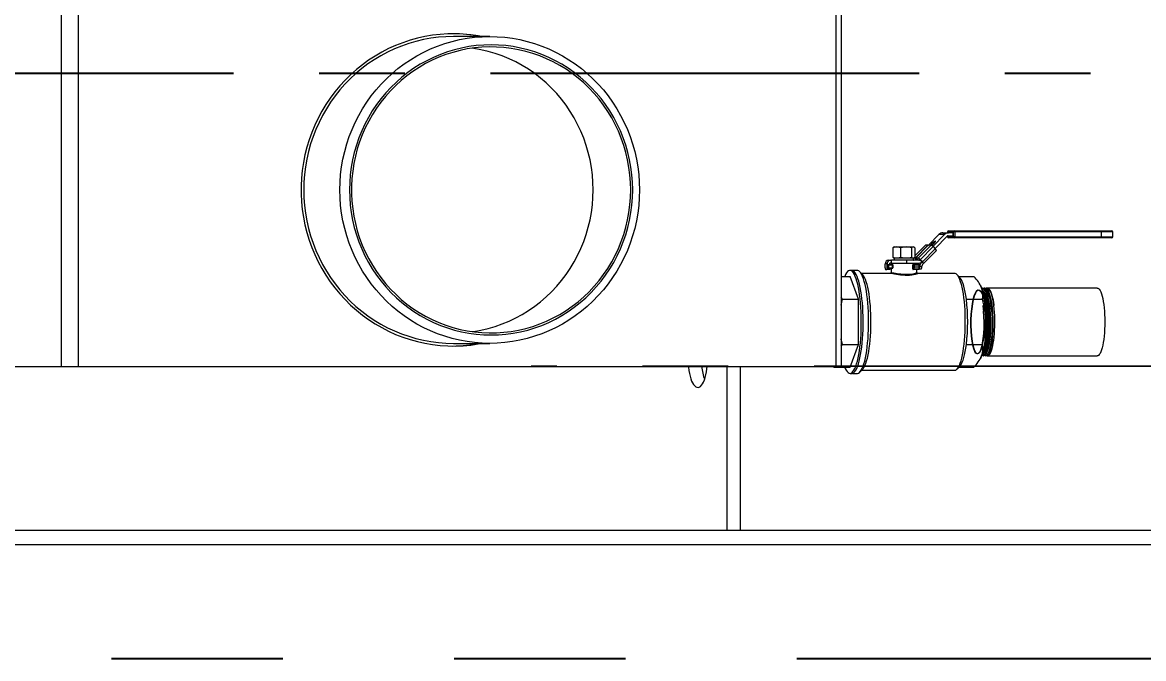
# Model space of a CAD drawing. Header units: inches. Extents: x 0 to 4731, y 0 to 1632.
# Drawn here: x 364.99 to 404.24, y 504.53 to 526.82 of the extents above; entities that cross this region are included whole.
import ezdxf

# ---------------------------------------------------------------- set-up
doc = ezdxf.new("R2010")
doc.units = ezdxf.units.IN
doc.header["$LTSCALE"] = 48
doc.header["$MEASUREMENT"] = 0
doc.linetypes.add('CENTER', pattern=[2, 1.25, -0.25, 0.25, -0.25])
doc.linetypes.add('PHANTOM2', pattern=[1.25, 0.625, -0.125, 0.125, -0.125, 0.125, -0.125])
for name, color, linetype, lineweight in [('AM_11', 92, 'PHANTOM2', 25), ('AM_7', 142, 'CENTER', 25), ('Equipment-AM_0', 7, 'Continuous', 50), ('Equipment-AM_5', 92, 'Continuous', 25), ('Equipment-AM_7', 142, 'CENTER', 25), ('Process-AM_5', 92, 'Continuous', 25)]:
    doc.layers.add(name, color=color, linetype=linetype, lineweight=lineweight)
doc.styles.get("Standard").update_dxf_attribs({"font": 'ROMANS.SHX', "width": 0.7})
doc.dimstyles.new('VALMET_ANSI$0', dxfattribs={"dimscale": 48, "dimtxt": 0.12, "dimasz": 0.12, "dimexe": 0.1, "dimexo": 0.05, "dimgap": 0.06, "dimtad": 1, "dimtoh": 1, "dimdec": 5, "dimzin": 7, "dimdsep": 46, "dimlunit": 4, "dimtxsty": 'Standard', "dimcen": 0, "dimclrd": 256, "dimclre": 256, "dimclrt": 140, "dimadec": 0, "dimazin": 2, "dimtp": 0.1, "dimtm": 0.1, "dimtfac": 0.71, "dimtdec": 5, "dimtofl": 0, "dimtmove": 0, "dimatfit": 3, "dimfxl": 1, "dimfrac": 2, "dimtolj": 1, "dimtzin": 7, "dimlwd": -1, "dimlwe": -1, "dimarcsym": 1})

# ---------------------------------------------------------------- blocks, each defined once
blk = doc.blocks.new('*D541')
at = {"layer": 'Defpoints', "color": 0, "transparency": 16777216}
for p in [(130.239, 559.155), (382.799, 559.155), (344.354, 509.03)]:
    blk.add_point(p, dxfattribs=at)
at = {"layer": 'Process-AM_5', "linetype": 'ByBlock', "transparency": 16777216}
for p, q in [((380.399, 559.155), (125.439, 559.155)), ((130.239, 514.79), (130.239, 553.395)), ((341.954, 509.03), (125.439, 509.03))]:
    blk.add_line(p, q, dxfattribs=at)
at = {"layer": 'Process-AM_5', "transparency": 16777216}
for points in [[(129.279, 553.395), (131.199, 553.395), (130.239, 559.155)], [(129.279, 514.79), (131.199, 514.79), (130.239, 509.03)]]:
    blk.add_solid(points, dxfattribs=at)
at = {"layer": 'Process-AM_5', "color": 140, "transparency": 16777216, "insert": (122.97, 534.093), "char_height": 5.76, "attachment_point": 5, "rotation": 90}
blk.add_mtext('\\A1;4\'-2 1/8"', dxfattribs=at)
blk = doc.blocks.new('*D668')
at = {"layer": 'Defpoints', "color": 0, "transparency": 16777216}
for p in [(387.33, 615.53), (554.558, 508.53), (602.928, 508.53)]:
    blk.add_point(p, dxfattribs=at)
at = {"layer": 'Equipment-AM_5', "linetype": 'ByBlock', "transparency": 16777216}
for p, q in [((389.73, 615.53), (607.728, 615.53)), ((602.928, 609.77), (602.928, 514.29)), ((556.958, 508.53), (607.728, 508.53))]:
    blk.add_line(p, q, dxfattribs=at)
at = {"layer": 'Equipment-AM_5', "transparency": 16777216}
for points in [[(601.968, 609.77), (603.888, 609.77), (602.928, 615.53)], [(601.968, 514.29), (603.888, 514.29), (602.928, 508.53)]]:
    blk.add_solid(points, dxfattribs=at)
at = {"layer": 'Equipment-AM_5', "color": 140, "transparency": 16777216, "insert": (596.619, 560.369), "char_height": 5.76, "attachment_point": 5, "rotation": 90}
blk.add_mtext('\\A1;8\'-11"', dxfattribs=at)

msp = doc.modelspace()

# ---------------------------------------------------------------- linework, layer by layer
at = {"layer": 'AM_11'}
for p, q in [((212.104193, 504.530171), (399.104193, 504.530171)), ((399.104193, 504.530171), (476.104193, 504.530171))]:
    msp.add_line(p, q, dxfattribs=at)
at = {"layer": 'AM_7', "ltscale": 0.25}
msp.add_line((444.38124, 525.030171), (162.048973, 525.030171), dxfattribs=at)
at = {"layer": 'Equipment-AM_0', "lineweight": 18}
for p, q in [((366.34217, 538.51147), (366.34217, 514.76147)), ((366.939643, 538.51147), (366.939643, 514.76147)), ((393.465423, 538.51147), (393.465423, 514.76147)), ((393.647665, 538.51147), (393.647665, 514.76147)), ((381.346865, 526.322707), (380.080575, 526.322707)), ((397.076738, 519.388004), (396.704544, 519.006525)), ((397.274095, 519.388004), (396.865712, 518.969433)), ((396.937984, 518.895581), (397.359232, 519.327338)), ((397.274095, 519.388004), (397.076738, 519.388004)), ((397.214718, 519.446582), (397.412074, 519.446582)), ((397.372447, 519.479282), (397.372447, 519.446582)), ((397.373421, 519.479282), (397.372447, 519.479282)), ((397.372447, 519.336975), (397.372447, 519.309282)), ((397.373421, 519.309282), (397.372447, 519.309282)), ((397.579549, 519.479282), (397.373421, 519.479282)), ((397.373421, 519.479282), (397.373421, 519.446582)), ((397.373421, 519.337445), (397.373421, 519.309282)), ((397.373421, 519.309282), (397.579549, 519.309282)), ((397.393726, 519.341982), (397.575163, 519.341982)), ((397.575163, 519.446582), (397.412074, 519.446582)), ((397.412447, 519.519282), (397.618575, 519.519282)), ((397.575163, 519.341982), (397.575163, 519.446582)), ((397.627346, 519.479282), (397.579549, 519.479282)), ((397.579549, 519.309282), (397.579549, 519.479282)), ((397.627346, 519.309282), (397.579549, 519.309282)), ((397.618575, 519.519282), (402.760797, 519.519282)), ((397.627346, 519.479282), (397.627346, 519.309282)), ((402.769569, 519.479282), (397.627346, 519.479282)), ((397.627346, 519.309282), (402.769569, 519.309282)), ((402.760797, 519.519282), (403.127734, 519.519282)), ((402.769569, 519.309282), (402.769569, 519.479282)), ((403.167734, 519.479282), (402.769569, 519.479282)), ((402.769569, 519.309282), (403.167734, 519.309282)), ((403.167734, 519.309282), (403.167734, 519.479282)), ((395.460071, 518.917933), (395.487261, 518.938841)), ((395.460071, 518.917933), (395.460071, 518.594382)), ((395.50362, 518.948657), (395.4871, 518.93912)), ((395.50362, 518.948657), (395.594676, 518.948657)), ((395.594676, 518.948657), (395.923054, 518.948657)), ((395.72928, 518.917933), (395.72928, 518.594382)), ((395.923054, 518.948657), (396.175999, 518.948657)), ((396.116829, 518.917933), (396.116829, 518.594382)), ((396.175999, 518.948657), (396.19162, 518.948657)), ((396.208141, 518.93912), (396.19162, 518.948657)), ((396.604501, 519.017123), (396.23517, 518.638578)), ((396.602432, 519.016422), (396.23517, 518.639998)), ((396.23517, 518.917933), (396.23517, 518.594382)), ((396.302593, 518.611039), (396.643602, 518.960554)), ((396.311365, 518.611039), (396.652373, 518.960554)), ((396.350466, 518.554471), (396.801857, 519.017123)), ((396.874592, 518.960554), (396.4232, 518.497902)), ((396.602432, 519.016422), (396.604501, 519.017123)), ((396.681251, 519.017123), (396.604501, 519.017123)), ((396.647988, 518.956059), (396.643602, 518.960554)), ((396.697828, 519.001552), (396.68332, 519.016422)), ((396.801857, 519.017123), (396.725108, 519.017123)), ((396.874592, 518.960554), (396.946755, 518.886591)), ((397.618575, 519.269282), (397.412447, 519.269282)), ((402.760797, 519.269282), (397.618575, 519.269282)), ((403.127734, 519.269282), (402.760797, 519.269282)), ((395.487257, 518.573157), (395.460071, 518.594382)), ((395.487234, 518.573118), (395.50362, 518.563657)), ((395.50362, 518.563657), (395.594676, 518.563657)), ((395.51312, 518.563657), (395.51312, 518.483257)), ((395.594676, 518.563657), (395.923054, 518.563657)), ((395.923054, 518.563657), (396.175999, 518.563657)), ((396.175999, 518.563657), (396.19162, 518.563657)), ((396.18212, 518.483257), (396.18212, 518.563657)), ((396.229859, 518.554471), (396.18212, 518.554471)), ((396.18212, 518.506989), (396.190758, 518.497902)), ((396.19162, 518.563657), (396.208006, 518.573118)), ((396.285051, 518.497902), (396.229859, 518.554471)), ((396.271647, 518.555172), (396.326838, 518.498603)), ((396.273716, 518.554471), (396.328908, 518.497902)), ((396.350466, 518.554471), (396.273716, 518.554471)), ((396.302593, 518.611039), (396.307007, 518.606515)), ((396.495363, 518.423939), (396.946755, 518.886591)), ((396.535082, 518.368071), (396.986473, 518.830724)), ((394.025948, 518.128657), (393.962318, 518.128657)), ((394.21879, 518.126657), (394.044574, 518.126657)), ((395.192438, 518.218257), (395.192438, 518.358257)), ((395.258224, 518.358257), (395.192438, 518.358257)), ((395.205595, 518.158257), (395.245067, 518.158257)), ((395.347121, 518.158257), (395.245067, 518.158257)), ((395.258224, 518.218257), (395.258224, 518.358257)), ((395.258224, 518.218257), (395.284174, 518.218257)), ((395.284174, 518.318657), (395.284174, 518.213657)), ((395.284174, 518.318657), (395.284418, 518.318657)), ((395.284418, 518.213657), (395.284174, 518.213657)), ((395.302313, 518.318657), (395.284418, 518.318657)), ((395.284418, 518.318657), (395.284418, 518.213657)), ((395.284418, 518.213657), (395.302313, 518.213657)), ((395.294174, 518.328657), (395.31207, 518.328657)), ((395.31207, 518.203657), (395.294174, 518.203657)), ((395.302313, 518.318657), (395.312535, 518.318657)), ((395.302313, 518.213657), (395.302313, 518.318657)), ((395.312535, 518.213657), (395.302313, 518.213657)), ((395.31207, 518.328657), (395.437545, 518.328657)), ((395.437545, 518.203657), (395.31207, 518.203657)), ((395.447606, 518.318657), (395.312535, 518.318657)), ((395.312535, 518.318657), (395.312535, 518.213657)), ((395.312535, 518.213657), (395.447606, 518.213657)), ((395.314396, 518.483257), (395.380181, 518.483257)), ((395.360278, 518.328657), (395.360278, 518.378657)), ((395.408573, 518.378657), (395.360278, 518.378657)), ((395.380181, 518.483257), (395.408573, 518.483257)), ((395.39762, 518.378657), (395.39762, 518.328657)), ((395.39762, 518.203657), (395.39762, 518.056252)), ((395.408573, 518.378657), (395.408573, 518.483257)), ((395.946299, 518.483257), (395.408573, 518.483257)), ((395.408573, 518.378657), (395.946299, 518.378657)), ((395.410822, 518.338657), (395.446459, 518.338657)), ((395.446459, 518.193657), (395.410822, 518.193657)), ((395.447606, 518.213657), (395.447606, 518.318657)), ((395.447606, 518.318657), (395.456757, 518.318657)), ((395.456757, 518.213657), (395.447606, 518.213657)), ((395.456757, 518.318657), (395.456757, 518.213657)), ((395.946299, 518.378657), (395.946299, 518.483257)), ((396.371162, 518.483257), (395.946299, 518.483257)), ((395.946299, 518.378657), (396.352815, 518.378657)), ((396.160872, 518.178657), (396.160872, 518.318657)), ((396.177589, 518.318657), (396.160872, 518.318657)), ((396.177589, 518.178657), (396.160872, 518.178657)), ((396.177181, 518.338657), (396.296359, 518.338657)), ((396.296359, 518.158657), (396.177181, 518.158657)), ((396.198985, 518.318657), (396.177589, 518.318657)), ((396.177589, 518.318657), (396.177589, 518.178657)), ((396.177589, 518.178657), (396.182727, 518.178657)), ((396.182727, 518.178657), (396.198985, 518.2528)), ((396.184505, 518.328657), (396.208742, 518.328657)), ((396.192484, 518.168657), (396.184505, 518.168657)), ((396.190758, 518.497902), (396.198396, 518.490074)), ((396.368103, 518.168657), (396.192484, 518.168657)), ((396.210292, 518.245728), (396.194034, 518.171586)), ((396.194034, 518.171586), (396.369653, 518.171586)), ((396.198985, 518.2528), (396.198985, 518.318657)), ((396.198985, 518.318657), (396.210935, 518.318657)), ((396.210935, 518.2528), (396.198985, 518.2528)), ((396.208301, 518.497902), (396.405657, 518.497902)), ((396.208301, 518.497902), (396.285051, 518.497902)), ((396.208742, 518.328657), (396.384361, 518.328657)), ((396.385911, 518.245728), (396.210292, 518.245728)), ((396.210935, 518.318657), (396.210935, 518.2528)), ((396.386554, 518.318657), (396.210935, 518.318657)), ((396.210935, 518.2528), (396.386554, 518.2528)), ((396.293914, 518.338657), (396.294949, 518.338657)), ((396.294949, 518.338657), (396.296359, 518.338657)), ((396.297376, 518.161011), (396.296359, 518.158657)), ((396.297573, 518.161467), (396.297376, 518.161011)), ((396.29762, 518.338657), (396.29762, 518.378657)), ((396.29762, 518.055189), (396.29762, 518.161011)), ((396.299312, 518.331586), (396.297841, 518.331696)), ((396.328908, 518.497902), (396.326838, 518.498603)), ((396.328908, 518.497902), (396.405657, 518.497902)), ((396.377839, 518.168657), (396.368103, 518.168657)), ((396.369653, 518.171586), (396.385911, 518.245728)), ((396.455892, 518.168657), (396.377839, 518.168657)), ((396.37787, 518.176515), (396.394129, 518.250658)), ((396.386554, 518.2528), (396.386554, 518.318657)), ((396.386554, 518.318657), (396.394361, 518.318657)), ((396.394361, 518.2528), (396.386554, 518.2528)), ((396.394361, 518.2528), (396.394361, 518.318657)), ((396.399705, 518.261096), (396.394361, 518.261096)), ((396.399705, 518.261096), (396.399907, 518.268657)), ((396.399907, 518.268657), (396.47782, 518.268657)), ((396.405657, 518.497902), (396.47782, 518.423939)), ((396.495363, 518.423939), (396.4232, 518.497902)), ((396.445244, 518.402517), (396.45692, 518.402517)), ((396.47782, 518.423939), (396.45692, 518.402517)), ((396.533012, 518.36737), (396.47782, 518.423939)), ((396.47782, 518.268657), (396.47782, 518.277665)), ((396.500682, 518.334233), (396.533012, 518.36737)), ((393.647665, 517.911683), (393.962318, 517.911683)), ((394.263835, 517.117827), (393.962318, 517.911683)), ((394.406283, 517.976773), (394.307636, 518.080536)), ((395.370178, 518.02017), (394.365026, 518.02017)), ((397.627076, 518.02017), (396.325694, 518.02017)), ((397.811174, 517.871062), (397.710674, 517.976773)), ((397.772555, 517.911683), (398.298666, 517.911683)), ((398.535864, 517.590505), (398.530449, 517.60094)), ((398.599268, 517.505944), (398.587298, 517.505562)), ((398.596424, 517.505204), (398.587423, 517.502744)), ((398.684018, 517.508649), (398.672129, 517.508269)), ((398.739082, 517.504205), (398.719928, 517.498935)), ((398.757653, 517.509315), (398.754137, 517.508347)), ((398.768883, 517.511357), (398.756918, 517.510975)), ((402.619195, 517.51147), (398.773335, 517.51147)), ((398.807689, 517.386511), (398.798596, 517.40403)), ((393.698092, 517.117827), (393.647665, 517.174581)), ((393.647665, 516.906199), (393.698092, 517.117827)), ((393.698092, 517.117827), (394.263835, 517.117827)), ((394.263835, 515.530113), (394.263835, 517.117827)), ((398.034439, 517.117827), (398.600183, 517.117827)), ((398.984384, 517.010108), (398.999596, 516.910654)), ((398.999596, 516.910654), (399.000784, 516.902166)), ((380.080575, 515.572707), (381.346865, 515.572707)), ((393.647665, 515.469628), (393.698092, 515.530113)), ((393.698092, 515.530113), (394.263835, 515.530113)), ((393.962318, 514.736257), (394.263835, 515.530113)), ((398.034439, 515.530113), (398.600183, 515.530113)), ((398.530552, 515.047199), (398.535864, 515.057435)), ((398.59392, 515.159577), (398.611878, 515.144809)), ((398.629853, 515.14102), (398.641789, 515.140639)), ((398.71481, 515.138308), (398.726716, 515.137929)), ((398.773335, 515.13647), (402.619195, 515.13647)), ((398.819397, 515.221903), (398.825885, 515.234402)), ((360.407775, 514.76147), (366.34217, 514.76147)), ((366.34217, 514.76147), (366.939643, 514.76147)), ((366.939643, 514.76147), (393.465423, 514.76147)), ((389.660153, 509.030171), (389.660153, 514.76147)), ((390.129964, 509.030171), (390.129964, 514.76147)), ((393.375554, 514.76147), (393.396575, 514.736257)), ((393.396575, 514.736257), (393.393325, 514.76147)), ((393.396575, 514.736257), (393.962318, 514.736257)), ((393.647665, 514.76147), (393.465423, 514.76147)), ((394.307636, 514.567404), (394.406283, 514.671166)), ((394.365026, 514.62777), (397.627076, 514.62777)), ((397.710674, 514.671166), (397.811174, 514.776878)), ((397.772555, 514.736257), (398.298666, 514.736257)), ((393.962318, 514.519282), (394.025948, 514.519282)), ((394.044574, 514.521282), (394.21879, 514.521282)), ((344.354193, 509.030171), (440.078539, 509.030171)), ((289.104193, 508.530171), (399.104193, 508.530171)), ((399.104193, 508.530171), (440.465999, 508.530171))]:
    msp.add_line(p, q, dxfattribs=at)
at = {"layer": 'Equipment-AM_0', "lineweight": 18, "flags": 128}
for points in [[(381.065624, 526.322707), (380.948389, 526.343893), (380.682765, 526.381767), (380.415619, 526.405915), (380.147626, 526.416275), (379.879465, 526.412821), (379.611811, 526.395562), (379.345342, 526.364541), (379.080729, 526.319836), (378.818643, 526.261561), (378.559744, 526.189863), (378.304687, 526.104922), (378.054116, 526.006954), (377.808664, 525.896206), (377.568951, 525.772958), (377.335583, 525.63752), (377.109149, 525.490236), (376.89022, 525.331477), (376.679351, 525.161644), (376.477074, 524.981166), (376.2839, 524.7905), (376.100316, 524.590126), (375.926787, 524.380551), (375.76375, 524.162305), (375.611618, 523.935938), (375.470776, 523.702022), (375.341577, 523.461149), (375.224351, 523.213927), (375.119391, 522.96098), (375.026963, 522.702948), (374.947302, 522.440481), (374.880608, 522.174244), (374.827049, 521.904908), (374.786761, 521.633155), (374.759846, 521.359669), (374.746371, 521.085144), (374.746371, 520.810271), (374.759846, 520.535745), (374.786761, 520.26226), (374.827049, 519.990506), (374.880608, 519.72117), (374.947302, 519.454933), (375.026963, 519.192467), (375.119391, 518.934434), (375.224351, 518.681487), (375.341577, 518.434265), (375.470776, 518.193392), (375.611618, 517.959476), (375.76375, 517.73311), (375.926787, 517.514863), (376.100316, 517.305288), (376.2839, 517.104914), (376.477074, 516.914248), (376.679351, 516.73377), (376.89022, 516.563937), (377.109149, 516.405178), (377.335583, 516.257894), (377.568951, 516.122456), (377.808664, 515.999208), (378.054116, 515.88846), (378.304687, 515.790492), (378.559744, 515.705551), (378.818643, 515.633853), (379.080729, 515.575578), (379.345342, 515.530874), (379.611811, 515.499852), (379.879465, 515.482593), (380.147626, 515.479139), (380.415619, 515.489499), (380.682765, 515.513647), (380.948389, 515.551522), (381.065624, 515.572707)], [(380.080575, 526.322707), (379.814962, 526.315808), (379.550031, 526.29513), (379.286461, 526.260724), (379.02493, 526.212681), (378.766109, 526.151122), (378.510662, 526.076206), (378.259245, 525.988125), (378.012503, 525.887105), (377.77107, 525.773407), (377.535566, 525.64732), (377.306594, 525.50917), (377.084744, 525.359311), (376.870583, 525.198127), (376.664663, 525.026032), (376.467511, 524.843468), (376.279633, 524.650904), (376.101513, 524.448834), (375.933607, 524.237777), (375.776346, 524.018274), (375.630134, 523.790889), (375.495347, 523.556205), (375.372329, 523.314826), (375.261398, 523.06737), (375.162837, 522.814473), (375.0769, 522.556784), (375.003807, 522.294965), (374.943747, 522.029687), (374.896872, 521.761631), (374.863304, 521.491487), (374.843129, 521.219946), (374.836398, 520.947707), (374.843129, 520.675468), (374.863304, 520.403927), (374.896872, 520.133783), (374.943747, 519.865728), (375.003807, 519.60045), (375.0769, 519.33863), (375.162837, 519.080941), (375.261398, 518.828044), (375.372329, 518.580589), (375.495347, 518.339209), (375.630134, 518.104526), (375.776346, 517.87714), (375.933607, 517.657637), (376.101513, 517.44658), (376.279633, 517.24451), (376.467511, 517.051946), (376.664663, 516.869382), (376.870583, 516.697288), (377.084744, 516.536104), (377.306594, 516.386244), (377.535566, 516.248094), (377.77107, 516.122008), (378.012503, 516.008309), (378.259245, 515.907289), (378.510662, 515.819209), (378.766109, 515.744293), (379.02493, 515.682734), (379.286461, 515.63469), (379.550031, 515.600285), (379.814962, 515.579606), (380.080575, 515.572707)], [(386.591042, 520.947707), (386.584311, 520.675468), (386.564136, 520.403927), (386.530568, 520.133783), (386.483694, 519.865728), (386.423633, 519.60045), (386.35054, 519.33863), (386.264603, 519.080941), (386.166043, 518.828044), (386.055111, 518.580589), (385.932094, 518.339209), (385.797306, 518.104526), (385.651094, 517.87714), (385.493833, 517.657637), (385.325927, 517.44658), (385.147807, 517.24451), (384.95993, 517.051946), (384.762778, 516.869382), (384.556857, 516.697288), (384.342697, 516.536104), (384.120846, 516.386244), (383.891875, 516.248094), (383.65637, 516.122008), (383.414937, 516.008309), (383.168195, 515.907289), (382.916778, 515.819209), (382.661331, 515.744293), (382.40251, 515.682734), (382.140979, 515.63469), (381.87741, 515.600285), (381.612478, 515.579606), (381.346865, 515.572707), (381.081252, 515.579606), (380.81632, 515.600285), (380.552751, 515.63469), (380.29122, 515.682734), (380.032399, 515.744293), (379.776952, 515.819209), (379.525535, 515.907289), (379.278793, 516.008309), (379.03736, 516.122008), (378.801855, 516.248094), (378.572884, 516.386244), (378.351033, 516.536104), (378.136873, 516.697288), (377.930952, 516.869382), (377.7338, 517.051946), (377.545923, 517.24451), (377.367803, 517.44658), (377.199897, 517.657637), (377.042636, 517.87714), (376.896424, 518.104526), (376.761636, 518.339209), (376.638619, 518.580589), (376.527687, 518.828044), (376.429127, 519.080941), (376.34319, 519.33863), (376.270097, 519.60045), (376.210036, 519.865728), (376.163162, 520.133783), (376.129594, 520.403927), (376.109419, 520.675468), (376.102688, 520.947707), (376.109419, 521.219946), (376.129594, 521.491487), (376.163162, 521.761631), (376.210036, 522.029687), (376.270097, 522.294965), (376.34319, 522.556784), (376.429127, 522.814473), (376.527687, 523.06737), (376.638619, 523.314826), (376.761636, 523.556205), (376.896424, 523.790889), (377.042636, 524.018274), (377.199897, 524.237777), (377.367803, 524.448834), (377.545923, 524.650904), (377.7338, 524.843468), (377.930952, 525.026032), (378.136873, 525.198127), (378.351033, 525.359311), (378.572884, 525.50917), (378.801855, 525.64732), (379.03736, 525.773407), (379.278793, 525.887105), (379.525535, 525.988125), (379.776952, 526.076206), (380.032399, 526.151122), (380.29122, 526.212681), (380.552751, 526.260724), (380.81632, 526.29513), (381.081252, 526.315808), (381.346865, 526.322707), (381.612478, 526.315808), (381.87741, 526.29513), (382.140979, 526.260724), (382.40251, 526.212681), (382.661331, 526.151122), (382.916778, 526.076206), (383.168195, 525.988125), (383.414937, 525.887105), (383.65637, 525.773407), (383.891875, 525.64732), (384.120846, 525.50917), (384.342697, 525.359311), (384.556857, 525.198127), (384.762778, 525.026032), (384.95993, 524.843468), (385.147807, 524.650904), (385.325927, 524.448834), (385.493833, 524.237777), (385.651094, 524.018274), (385.797306, 523.790889), (385.932094, 523.556205), (386.055111, 523.314826), (386.166043, 523.06737), (386.264603, 522.814473), (386.35054, 522.556784), (386.423633, 522.294965), (386.483694, 522.029687), (386.530568, 521.761631), (386.564136, 521.491487), (386.584311, 521.219946), (386.591042, 520.947707)], [(386.353909, 520.947707), (386.347115, 521.213642), (386.326751, 521.478848), (386.292872, 521.742597), (386.245573, 522.004169), (386.184982, 522.262844), (386.111266, 522.517915), (386.024626, 522.768682), (385.9253, 523.014458), (385.81356, 523.254569), (385.689713, 523.488357), (385.554098, 523.715181), (385.407087, 523.93442), (385.249082, 524.145472), (385.080517, 524.34776), (384.901854, 524.540728), (384.713583, 524.723848), (384.516219, 524.896618), (384.310303, 525.058565), (384.0964, 525.209243), (383.875097, 525.348241), (383.646999, 525.475178), (383.412732, 525.589705), (383.172938, 525.691509), (382.928274, 525.78031), (382.679412, 525.855865), (382.427032, 525.917968), (382.171827, 525.966447), (381.914497, 526.00117), (381.655746, 526.022043), (381.396284, 526.029006), (381.136822, 526.022043), (380.878071, 526.00117), (380.620741, 525.966447), (380.365536, 525.917968), (380.113156, 525.855865), (379.864294, 525.78031), (379.61963, 525.691509), (379.379836, 525.589705), (379.145569, 525.475178), (378.917472, 525.348241), (378.696168, 525.209243), (378.482265, 525.058565), (378.27635, 524.896618), (378.078985, 524.723848), (377.890714, 524.540728), (377.712051, 524.34776), (377.543486, 524.145472), (377.385481, 523.93442), (377.23847, 523.715181), (377.102855, 523.488357), (376.979008, 523.254569), (376.867268, 523.014458), (376.767942, 522.768682), (376.681303, 522.517915), (376.607586, 522.262844), (376.546995, 522.004169), (376.499696, 521.742597), (376.465818, 521.478848), (376.445453, 521.213642), (376.438659, 520.947707), (376.445453, 520.681772), (376.465818, 520.416567), (376.499696, 520.152817), (376.546995, 519.891246), (376.607586, 519.63257), (376.681303, 519.377499), (376.767942, 519.126732), (376.867268, 518.880957), (376.979008, 518.640846), (377.102855, 518.407058), (377.23847, 518.180233), (377.385481, 517.960994), (377.543486, 517.749942), (377.712051, 517.547654), (377.890714, 517.354686), (378.078985, 517.171566), (378.27635, 516.998796), (378.482265, 516.83685), (378.696168, 516.686171), (378.917472, 516.547173), (379.145569, 516.420236), (379.379836, 516.305709), (379.61963, 516.203906), (379.864294, 516.115104), (380.113156, 516.039549), (380.365536, 515.977447), (380.620741, 515.928967), (380.878071, 515.894244), (381.136822, 515.873372), (381.396284, 515.866408), (381.655746, 515.873372), (381.914497, 515.894244), (382.171827, 515.928967), (382.427032, 515.977447), (382.679412, 516.039549), (382.928274, 516.115104), (383.172938, 516.203906), (383.412732, 516.305709), (383.646999, 516.420236), (383.875097, 516.547173), (384.0964, 516.686171), (384.310303, 516.83685), (384.516219, 516.998796), (384.713583, 517.171566), (384.901854, 517.354686), (385.080517, 517.547654), (385.249082, 517.749942), (385.407087, 517.960994), (385.554098, 518.180233), (385.689713, 518.407058), (385.81356, 518.640846), (385.9253, 518.880957), (386.024626, 519.126732), (386.111266, 519.377499), (386.184982, 519.63257), (386.245573, 519.891246), (386.292872, 520.152817), (386.326751, 520.416567), (386.347115, 520.681772), (386.353909, 520.947707)], [(386.284345, 520.947707), (386.277533, 521.212112), (386.257116, 521.475779), (386.223151, 521.737975), (386.175733, 521.997968), (386.114994, 522.255034), (386.041103, 522.508456), (385.954265, 522.757528), (385.854724, 523.001556), (385.742756, 523.239859), (385.618674, 523.471773), (385.482824, 523.696653), (385.335583, 523.913871), (385.177363, 524.122821), (385.008605, 524.322922), (384.829778, 524.513616), (384.641381, 524.694371), (384.44394, 524.864683), (384.238005, 525.024078), (384.024149, 525.172111), (383.802969, 525.30837), (383.57508, 525.432475), (383.34112, 525.544081), (383.101738, 525.642875), (382.857603, 525.728583), (382.609395, 525.800966), (382.357806, 525.859822), (382.103538, 525.904987), (381.847297, 525.936335), (381.5898, 525.953779), (381.331764, 525.957271), (381.073907, 525.946799), (380.816949, 525.922395), (380.561605, 525.884125), (380.308588, 525.832096), (380.058603, 525.766454), (379.812346, 525.687381), (379.570503, 525.595097), (379.333749, 525.489861), (379.102744, 525.371964), (378.878132, 525.241737), (378.660538, 525.099541), (378.450569, 524.945773), (378.24881, 524.780862), (378.055824, 524.605268), (377.872149, 524.419479), (377.698295, 524.224013), (377.534749, 524.019416), (377.381966, 523.806258), (377.240371, 523.585132), (377.110359, 523.356656), (376.992293, 523.121465), (376.886502, 522.880215), (376.79328, 522.633579), (376.712888, 522.382245), (376.645549, 522.126912), (376.591451, 521.868292), (376.550746, 521.607107), (376.523545, 521.344084), (376.509926, 521.079955), (376.509926, 520.815459), (376.523545, 520.551331), (376.550746, 520.288307), (376.591451, 520.027122), (376.645549, 519.768502), (376.712888, 519.51317), (376.79328, 519.261835), (376.886502, 519.015199), (376.992293, 518.77395), (377.110359, 518.538759), (377.240371, 518.310282), (377.381966, 518.089156), (377.534749, 517.875998), (377.698295, 517.671401), (377.872149, 517.475935), (378.055824, 517.290146), (378.24881, 517.114552), (378.450569, 516.949641), (378.660538, 516.795873), (378.878132, 516.653677), (379.102744, 516.52345), (379.333749, 516.405554), (379.570503, 516.300317), (379.812346, 516.208034), (380.058603, 516.128961), (380.308588, 516.063318), (380.561605, 516.01129), (380.816949, 515.97302), (381.073907, 515.948615), (381.331764, 515.938144), (381.5898, 515.941635), (381.847297, 515.959079), (382.103538, 515.990427), (382.357806, 516.035592), (382.609395, 516.094448), (382.857603, 516.166831), (383.101738, 516.252539), (383.34112, 516.351334), (383.57508, 516.462939), (383.802969, 516.587044), (384.024149, 516.723303), (384.238005, 516.871337), (384.44394, 517.030731), (384.641381, 517.201044), (384.829778, 517.381798), (385.008605, 517.572492), (385.177363, 517.772593), (385.335583, 517.981543), (385.482824, 518.198761), (385.618674, 518.423641), (385.742756, 518.655555), (385.854724, 518.893859), (385.954265, 519.137886), (386.041103, 519.386958), (386.114994, 519.64038), (386.175733, 519.897446), (386.223151, 520.157439), (386.257116, 520.419635), (386.277533, 520.683303), (386.284345, 520.947707)], [(384.968636, 520.947707), (384.961824, 521.212112), (384.941408, 521.475779), (384.907443, 521.737975), (384.860024, 521.997968), (384.799285, 522.255034), (384.725394, 522.508456), (384.638557, 522.757528), (384.539015, 523.001556), (384.427048, 523.239859), (384.302966, 523.471773), (384.167115, 523.696653), (384.019875, 523.913871), (383.861655, 524.122821), (383.692896, 524.322922), (383.514069, 524.513616), (383.325673, 524.694371), (383.128232, 524.864683), (382.922296, 525.024078), (382.70844, 525.172111), (382.48726, 525.30837), (382.259372, 525.432475), (382.025411, 525.544081), (381.786029, 525.642875), (381.541895, 525.728583), (381.293687, 525.800966), (381.042098, 525.859822), (380.787829, 525.904987), (380.73843, 525.912127)], [(380.73843, 515.983287), (380.787829, 515.990427), (381.042098, 516.035592), (381.293687, 516.094448), (381.541895, 516.166831), (381.786029, 516.252539), (382.025411, 516.351334), (382.259372, 516.462939), (382.48726, 516.587044), (382.70844, 516.723303), (382.922296, 516.871337), (383.128232, 517.030731), (383.325673, 517.201044), (383.514069, 517.381798), (383.692896, 517.572492), (383.861655, 517.772593), (384.019875, 517.981543), (384.167115, 518.198761), (384.302966, 518.423641), (384.427048, 518.655555), (384.539015, 518.893859), (384.638557, 519.137886), (384.725394, 519.386958), (384.799285, 519.64038), (384.860024, 519.897446), (384.907443, 520.157439), (384.941408, 520.419635), (384.961824, 520.683303), (384.968636, 520.947707)], [(395.72928, 518.917933), (395.663333, 518.940224), (395.594676, 518.948657)], [(395.923054, 518.948657), (395.870321, 518.946221), (395.72928, 518.917933)], [(396.116829, 518.917933), (396.067863, 518.93096), (395.923054, 518.948657)], [(396.23517, 518.917933), (396.20618, 518.940224), (396.175999, 518.948657)], [(396.643602, 518.960554), (396.654032, 518.97159), (396.663387, 518.982202), (396.671308, 518.991982), (396.67749, 519.000554), (396.681696, 519.007589), (396.683763, 519.012817), (396.683613, 519.016036), (396.681251, 519.017123)], [(396.825949, 519.003961), (396.827086, 519.004924), (396.859907, 519.034447), (396.892079, 519.066576), (396.920117, 519.097829), (396.940981, 519.124818), (396.952411, 519.144619), (396.953168, 519.155087), (396.94317, 519.155087), (396.923501, 519.144619), (396.896292, 519.124818), (396.864491, 519.097829), (396.831545, 519.066576), (396.801024, 519.034447), (396.786034, 519.017123)], [(395.460071, 518.594382), (395.526018, 518.57209), (395.594676, 518.563657)], [(395.72928, 518.594382), (395.870321, 518.566094), (395.923054, 518.563657)], [(395.923054, 518.563657), (396.067863, 518.581355), (396.116829, 518.594382)], [(396.116829, 518.594382), (396.145818, 518.57209), (396.175999, 518.563657)], [(396.311365, 518.611039), (396.300935, 518.600003), (396.291579, 518.589391), (396.283658, 518.579611), (396.277477, 518.571039), (396.273271, 518.564004), (396.271204, 518.558777), (396.271354, 518.555558), (396.273716, 518.554471)], [(393.962318, 514.519282), (393.997294, 514.526344), (394.031996, 514.547475), (394.066152, 514.58251), (394.099496, 514.631173), (394.131767, 514.693086), (394.162711, 514.767762), (394.192087, 514.854617), (394.219664, 514.952972), (394.245228, 515.062057), (394.268577, 515.181018), (394.289529, 515.308925), (394.307921, 515.444775), (394.323608, 515.587507), (394.336467, 515.736002), (394.346398, 515.889098), (394.353323, 516.045599), (394.357188, 516.204278), (394.357962, 516.363893), (394.35564, 516.523197), (394.35024, 516.680941), (394.341804, 516.835891), (394.330397, 516.986834), (394.31611, 517.13259), (394.299055, 517.272018), (394.279363, 517.404025), (394.257191, 517.52758), (394.23271, 517.641715), (394.206114, 517.745537), (394.177609, 517.838233), (394.14742, 517.919077), (394.115782, 517.987438), (394.082942, 518.04278), (394.049159, 518.084671), (394.014696, 518.112781), (393.979823, 518.126891), (393.944813, 518.126891), (393.909941, 518.112781), (393.875478, 518.084671), (393.841694, 518.04278), (393.808855, 517.987438), (393.777217, 517.919077), (393.774185, 517.911683)], [(394.025948, 514.519282), (394.060924, 514.526344), (394.095626, 514.547475), (394.129782, 514.58251), (394.163126, 514.631173), (394.195397, 514.693086), (394.226341, 514.767762), (394.255717, 514.854617), (394.283294, 514.952972), (394.308858, 515.062057), (394.332207, 515.181018), (394.353159, 515.308925), (394.371551, 515.444775), (394.387238, 515.587507), (394.400097, 515.736002), (394.410028, 515.889098), (394.416953, 516.045599), (394.420818, 516.204278), (394.421592, 516.363893), (394.41927, 516.523197), (394.41387, 516.680941), (394.405434, 516.835891), (394.394027, 516.986834), (394.379741, 517.13259), (394.362685, 517.272018), (394.342993, 517.404025), (394.320821, 517.52758), (394.29634, 517.641715), (394.269744, 517.745537), (394.241239, 517.838233), (394.21105, 517.919077), (394.179412, 517.987438), (394.146572, 518.04278), (394.112789, 518.084671), (394.078326, 518.112781), (394.043453, 518.126891), (394.025948, 518.128657)], [(394.21879, 514.521282), (394.253727, 514.528337), (394.28839, 514.549444), (394.322509, 514.58444), (394.355816, 514.633049), (394.38805, 514.694893), (394.41896, 514.769486), (394.448303, 514.856245), (394.47585, 514.954491), (394.501386, 515.063456), (394.524709, 515.182285), (394.545638, 515.31005), (394.564009, 515.445749), (394.579679, 515.588323), (394.592524, 515.736653), (394.602444, 515.88958), (394.609361, 516.045907), (394.613222, 516.20441), (394.613995, 516.363849), (394.611676, 516.522976), (394.606282, 516.680545), (394.597855, 516.835323), (394.586461, 516.9861), (394.57219, 517.131694), (394.555153, 517.270967), (394.535484, 517.402828), (394.513336, 517.526246), (394.488882, 517.640255), (394.462315, 517.743961), (394.433842, 517.836554), (394.403686, 517.91731), (394.372083, 517.985595), (394.33928, 518.040876), (394.305534, 518.082719), (394.27111, 518.110798), (394.236275, 518.124893), (394.21879, 518.126657)], [(395.359882, 518.203657), (395.359276, 518.195296), (395.35806, 518.184923), (395.356424, 518.175831), (395.35443, 518.168369), (395.352156, 518.162825), (395.349688, 518.15941), (395.347121, 518.158257)], [(395.408184, 518.332473), (395.408188, 518.332485), (395.407996, 518.332143), (395.407282, 518.331234), (395.405433, 518.329789), (395.402167, 518.328718), (395.401167, 518.328821)], [(395.410822, 518.338657), (395.409809, 518.338169), (395.408444, 518.335616), (395.407741, 518.332608)], [(395.456757, 518.318657), (395.456687, 518.320931), (395.455645, 518.327488), (395.453294, 518.333394), (395.45003, 518.337319), (395.446459, 518.338657)], [(395.446459, 518.193657), (395.449575, 518.194674), (395.452558, 518.197743), (395.454797, 518.202156), (395.45624, 518.207558), (395.456757, 518.213657)], [(396.177589, 518.318657), (396.177804, 518.321101), (396.177903, 518.321602), (396.178774, 518.324206), (396.180129, 518.326357), (396.18199, 518.327951), (396.184505, 518.328657)], [(396.184505, 518.168657), (396.181671, 518.169562), (396.179674, 518.171549), (396.178633, 518.173421), (396.178183, 518.174643), (396.177716, 518.176774), (396.17761, 518.177899), (396.177589, 518.178657)], [(396.192484, 518.168657), (396.192699, 518.168706), (396.192911, 518.16885), (396.19312, 518.169088), (396.193323, 518.169419), (396.193517, 518.169838), (396.193702, 518.170343), (396.193875, 518.170927), (396.194034, 518.171586)], [(396.29762, 518.161105), (396.29765, 518.161252), (396.300062, 518.166063), (396.306332, 518.168571)], [(396.368103, 518.168657), (396.368318, 518.168706), (396.36853, 518.16885), (396.368739, 518.169088), (396.368942, 518.169419), (396.369136, 518.169838), (396.369321, 518.170343), (396.369494, 518.170927), (396.369653, 518.171586)], [(396.533012, 518.36737), (396.535374, 518.368457), (396.535524, 518.371676), (396.533457, 518.376904), (396.529251, 518.383939), (396.52307, 518.392511), (396.515149, 518.402291), (396.505794, 518.412903), (396.495363, 518.423939)], [(394.406283, 514.671166), (394.423036, 514.690669), (394.45519, 514.739051), (394.486245, 514.800565), (394.515945, 514.874703), (394.544044, 514.96085), (394.570308, 515.058293), (394.59452, 515.166223), (394.61648, 515.283747), (394.636006, 515.40989), (394.652935, 515.543607), (394.667128, 515.683791), (394.678466, 515.82928), (394.686857, 515.978868), (394.692229, 516.131315), (394.69454, 516.285359), (394.693769, 516.439723), (394.689923, 516.593127), (394.683035, 516.744302), (394.67316, 516.891993), (394.660381, 517.034977), (394.644804, 517.17207), (394.626558, 517.302135), (394.605794, 517.424095), (394.582684, 517.536939), (394.557419, 517.639732), (394.530209, 517.731622), (394.50128, 517.811847), (394.470871, 517.879744), (394.439234, 517.934749), (394.406631, 517.976407), (394.406283, 517.976773)], [(396.283064, 517.992548), (396.24026, 517.981193), (396.185248, 517.970035), (396.121035, 517.96071), (396.046783, 517.954074), (395.970892, 517.951321), (395.889298, 517.952416), (395.732222, 517.964712), (395.585563, 517.985756), (395.52068, 517.997002), (395.463054, 518.007297), (395.389305, 518.018807), (395.370177, 518.019993)], [(395.399894, 518.056313), (395.397922, 518.057843), (395.427041, 518.058775), (395.495437, 518.046993), (395.60857, 518.024945), (395.743685, 518.003405), (395.88815, 517.990818), (396.032751, 517.992515), (396.099967, 517.99922), (396.15963, 518.008853), (396.248965, 518.031897), (396.29295, 518.051325), (396.291737, 518.0552)], [(396.325694, 518.02017), (396.329457, 518.020066), (396.337022, 518.017496), (396.331651, 518.011529), (396.283064, 517.992548)], [(396.326352, 518.020213), (396.326109, 518.020279), (396.323251, 518.021148)], [(397.627076, 514.62777), (397.660899, 514.634797), (397.694442, 514.655822), (397.727427, 514.690669), (397.75958, 514.739051), (397.790636, 514.800565), (397.820336, 514.874703), (397.848434, 514.96085), (397.874699, 515.058293), (397.898911, 515.166223), (397.920871, 515.283747), (397.940396, 515.40989), (397.957326, 515.543607), (397.971518, 515.683791), (397.982857, 515.82928), (397.991247, 515.978868), (397.99662, 516.131315), (397.99893, 516.285359), (397.99816, 516.439723), (397.994314, 516.593127), (397.987425, 516.744302), (397.977551, 516.891993), (397.964772, 517.034977), (397.949195, 517.17207), (397.930949, 517.302135), (397.910184, 517.424095), (397.887074, 517.536939), (397.86181, 517.639732), (397.8346, 517.731622), (397.805671, 517.811847), (397.775262, 517.879744), (397.743624, 517.934749), (397.711022, 517.976407), (397.677723, 518.004372), (397.644005, 518.018412), (397.627076, 518.02017)], [(398.034439, 517.117827), (398.016526, 517.244934), (397.996045, 517.363701), (397.973181, 517.473052), (397.948142, 517.571997), (397.921153, 517.659639), (397.892459, 517.735186), (397.862321, 517.797952), (397.831011, 517.84737), (397.811174, 517.871062)], [(398.7007, 516.792935), (398.625172, 516.700119), (398.638507, 516.507822), (398.644243, 516.309731), (398.642233, 516.112063), (398.632654, 515.921014), (398.615844, 515.742645), (398.592443, 515.582486), (398.563227, 515.445684), (398.529218, 515.336413), (398.491539, 515.258265), (398.451464, 515.213534), (398.410321, 515.20381), (398.36948, 515.229221), (398.330307, 515.289152), (398.294096, 515.381552), (398.262082, 515.503678), (398.235322, 515.651552), (398.214763, 515.820647), (398.201095, 516.005553), (398.194861, 516.200525), (398.196294, 516.399394), (398.205466, 516.595913), (398.222125, 516.783929), (398.245861, 516.957468), (398.275969, 517.111159), (398.311611, 517.240051), (398.351714, 517.340225), (398.395114, 517.408371), (398.440508, 517.442511), (398.486552, 517.441388), (398.531872, 517.405214), (398.575112, 517.334944), (398.615001, 517.232952), (398.650339, 517.102287), (398.680116, 516.947189), (398.703438, 516.772421), (398.719682, 516.583562), (398.728374, 516.386492), (398.729354, 516.187434), (398.722626, 515.992654), (398.708514, 515.80824), (398.6875, 515.640062), (398.660354, 515.493314), (398.650622, 515.457075)], [(398.677302, 517.017083), (398.615148, 516.880531), (398.635777, 516.700119), (398.649112, 516.507822), (398.654848, 516.309731), (398.652838, 516.112063), (398.643259, 515.921014), (398.626449, 515.742645), (398.603048, 515.582486), (398.573832, 515.445684), (398.539823, 515.336413), (398.502144, 515.258265), (398.462069, 515.213534), (398.420926, 515.20381), (398.380085, 515.229221), (398.340912, 515.289152), (398.304701, 515.381552), (398.272687, 515.503678), (398.245927, 515.651552), (398.225368, 515.820647), (398.2117, 516.005553), (398.205466, 516.200525), (398.206899, 516.399394), (398.216071, 516.595913), (398.23273, 516.783929), (398.256466, 516.957468), (398.286574, 517.111159), (398.322216, 517.240051), (398.362319, 517.340225), (398.405719, 517.408371), (398.451113, 517.442511), (398.497157, 517.441388), (398.542477, 517.405214), (398.585717, 517.334944), (398.625606, 517.232952), (398.660944, 517.102287), (398.690721, 516.947189), (398.714043, 516.772421), (398.730287, 516.583562), (398.738979, 516.386492), (398.739959, 516.187434), (398.733231, 515.992654), (398.719119, 515.80824), (398.698105, 515.640062), (398.670959, 515.493314), (398.638578, 515.372736), (398.63197, 515.356304)], [(398.535864, 517.590505), (398.541125, 517.580095), (398.569245, 517.514755)], [(398.720004, 516.32397), (398.718352, 516.467697), (398.713415, 516.609848), (398.705246, 516.748868), (398.693936, 516.883233), (398.679608, 517.01147), (398.662419, 517.132175), (398.642557, 517.244024), (398.620241, 517.345794), (398.595714, 517.436368), (398.569245, 517.514755)], [(398.587827, 517.457529), (398.612649, 517.427311), (398.656465, 517.336051), (398.693642, 517.221892), (398.727016, 517.07859), (398.753937, 516.918156), (398.775166, 516.735989), (398.789049, 516.547356), (398.795997, 516.346851), (398.795525, 516.151279), (398.787666, 515.955037), (398.773142, 515.774574), (398.751618, 515.604721), (398.72493, 515.459716), (398.692425, 515.335408), (398.656832, 515.242219), (398.617268, 515.177481), (398.577032, 515.146627), (398.574145, 515.146775)], [(398.66469, 517.27868), (398.62292, 517.38585), (398.595165, 517.431047)], [(398.690875, 517.420888), (398.644471, 517.481245), (398.596424, 517.505204)], [(398.599271, 517.505762), (398.643956, 517.491436), (398.689239, 517.44292), (398.730973, 517.364441), (398.770313, 517.253745), (398.804131, 517.12011), (398.833353, 516.9597), (398.855693, 516.785961), (398.871759, 516.593909), (398.880354, 516.399643), (398.88171, 516.197594), (398.87584, 516.004699), (398.862591, 515.81543), (398.843168, 515.645653), (398.817063, 515.490506), (398.786527, 515.362994), (398.750766, 515.259467), (398.71281, 515.188607), (398.671684, 515.148387), (398.641865, 515.143857)], [(398.630837, 517.407859), (398.649695, 517.38621), (398.690848, 517.305727), (398.727437, 517.199894), (398.760624, 517.065793), (398.787667, 516.91445), (398.809432, 516.741699), (398.824152, 516.561776), (398.832316, 516.369732), (398.833318, 516.181419), (398.827229, 515.991665), (398.814659, 515.816147), (398.795269, 515.65006), (398.770803, 515.507133), (398.740563, 515.383479), (398.707219, 515.289319), (398.66981, 515.222126), (398.631615, 515.187458), (398.622966, 515.186805)], [(398.653509, 517.350823), (398.640474, 517.375939), (398.627434, 517.401065)], [(398.710997, 517.497535), (398.662593, 517.507229), (398.638222, 517.493275)], [(398.672437, 515.273534), (398.677294, 515.281384), (398.712748, 515.373267), (398.743335, 515.489091), (398.76996, 515.632278), (398.790276, 515.79063), (398.804855, 515.968854), (398.812403, 516.151777), (398.813084, 516.344853), (398.806814, 516.531652), (398.793317, 516.717756), (398.772994, 516.89266), (398.745426, 517.055321), (398.713083, 517.191126), (398.674834, 517.304242), (398.652483, 517.348318)], [(398.657118, 517.477335), (398.69318, 517.470521), (398.738203, 517.428922), (398.779881, 517.357511), (398.819552, 517.254322), (398.853898, 517.127813), (398.884036, 516.974502), (398.907456, 516.807006), (398.924946, 516.620716), (398.935069, 516.430995), (398.93821, 516.232626), (398.934157, 516.041992), (398.922862, 515.853859), (398.905347, 515.683778), (398.881155, 515.527095), (398.852411, 515.39677), (398.818316, 515.289262), (398.781847, 515.213467), (398.741967, 515.167361), (398.702155, 515.154762), (398.692958, 515.159403)], [(398.684098, 517.505223), (398.718084, 517.500557), (398.762631, 517.461403), (398.80633, 517.388376), (398.845662, 517.287594), (398.881726, 517.156164), (398.911661, 517.005101), (398.936282, 516.830072), (398.953695, 516.645747), (398.964357, 516.446841), (398.967535, 516.250027), (398.963291, 516.049664), (398.952126, 515.862546), (398.933712, 515.683315), (398.909713, 515.526993), (398.87946, 515.389104), (398.845584, 515.281209), (398.807161, 515.20022), (398.767477, 515.152929), (398.726723, 515.138428)], [(398.773313, 517.199641), (398.734252, 517.326028), (398.690875, 517.420888)], [(398.803104, 517.368881), (398.758305, 517.450932), (398.710997, 517.497535)], [(398.730298, 517.369261), (398.726022, 517.377499), (398.712997, 517.402596)], [(398.825284, 517.475816), (398.77728, 517.508384), (398.728734, 517.503704)], [(398.748205, 515.25538), (398.763755, 515.284308), (398.798892, 515.385609), (398.828876, 515.510223), (398.854534, 515.661839), (398.873631, 515.827552), (398.886701, 516.012276), (398.892553, 516.200305), (398.891354, 516.397228), (398.883101, 516.586307), (398.867565, 516.773178), (398.848837, 516.922647), (398.824977, 517.062098), (398.797415, 517.182445), (398.765562, 517.286353), (398.729777, 517.369001)], [(398.74017, 517.500296), (398.75982, 517.506866), (398.805294, 517.489043), (398.850809, 517.437228), (398.892636, 517.355651), (398.93202, 517.242038), (398.968583, 517.092219), (398.999596, 516.910654)], [(398.768976, 517.508766), (398.78283, 517.51028), (398.820791, 517.491583)], [(398.820791, 517.491583), (398.792894, 517.508115), (398.773335, 517.51147)], [(398.879962, 517.109776), (398.84406, 517.253959), (398.803104, 517.368881)], [(398.824287, 515.235216), (398.851376, 515.292898), (398.88506, 515.400894), (398.915113, 515.538572), (398.938905, 515.694216), (398.95713, 515.872432), (398.968139, 516.058068), (398.972271, 516.256633), (398.969054, 516.451253), (398.958424, 516.647718), (398.941145, 516.829336), (398.916748, 517.00153), (398.887161, 517.149669), (398.851547, 517.278198), (398.81279, 517.376196), (398.806785, 517.386028)], [(399.000784, 516.902166), (398.985509, 517.012414), (398.967676, 517.11436), (398.947499, 517.206774), (398.925222, 517.288541), (398.901113, 517.358675), (398.875462, 517.41633), (398.848581, 517.460812), (398.820791, 517.491583)], [(398.913992, 517.304154), (398.871312, 517.40702), (398.825284, 517.475816)], [(402.619195, 517.51147), (402.633293, 517.509728), (402.661323, 517.495826), (402.688859, 517.468186), (402.715579, 517.42713), (402.741169, 517.37314), (402.765328, 517.306851), (402.787775, 517.229037), (402.808245, 517.140613), (402.826498, 517.042614), (402.842321, 516.93619), (402.855528, 516.822588), (402.865964, 516.70314), (402.873508, 516.579247), (402.878069, 516.452361), (402.879596, 516.32397), (402.878069, 516.195579), (402.873508, 516.068692), (402.865964, 515.944799), (402.855528, 515.825352), (402.842321, 515.71175), (402.826498, 515.605326), (402.808245, 515.507327), (402.787775, 515.418902), (402.765328, 515.341089), (402.741169, 515.274799), (402.715579, 515.22081), (402.688859, 515.179754), (402.661323, 515.152113), (402.633293, 515.138211), (402.619195, 515.13647)], [(398.732838, 516.978537), (398.701692, 517.141472), (398.66469, 517.27868)], [(398.774152, 516.596617), (398.757222, 516.794996), (398.732838, 516.978537)], [(398.834044, 516.869041), (398.806905, 517.0457), (398.773313, 517.199641)], [(398.932573, 516.752524), (398.909754, 516.940861), (398.879962, 517.109776)], [(398.984384, 517.010108), (398.952057, 517.17045), (398.913992, 517.304154)], [(398.757653, 515.138625), (398.780037, 515.136863), (398.808079, 515.147088), (398.835715, 515.171047), (398.862624, 515.208462), (398.88849, 515.258896), (398.913013, 515.321759), (398.935905, 515.39632), (398.9569, 515.481707), (398.975752, 515.576924), (398.992243, 515.680859), (399.006178, 515.7923), (399.017396, 515.909946), (399.025766, 516.032424), (399.031189, 516.158304), (399.033603, 516.286118), (399.03298, 516.414374), (399.029326, 516.541575), (399.022685, 516.666236), (399.013134, 516.786902), (399.000784, 516.902166)], [(398.784067, 516.180568), (398.78317, 516.389639), (398.774152, 516.596617)], [(398.866081, 516.470323), (398.853954, 516.675217), (398.834044, 516.869041)], [(398.954964, 516.34169), (398.947778, 516.550685), (398.932573, 516.752524)], [(398.720004, 516.32397), (398.718352, 516.180243), (398.713415, 516.038091), (398.705246, 515.899072), (398.693936, 515.764707), (398.679608, 515.63647), (398.662419, 515.515765), (398.642557, 515.403915), (398.620241, 515.302146), (398.595714, 515.211572), (398.569245, 515.133185)], [(398.761937, 515.78231), (398.776889, 515.97598), (398.784067, 516.180568)], [(398.866015, 516.053234), (398.870119, 516.260799), (398.866081, 516.470323)], [(398.944929, 515.928539), (398.953979, 516.132111), (398.954964, 516.34169)], [(398.711113, 515.451554), (398.739754, 515.605648), (398.761937, 515.78231)], [(398.834446, 515.66983), (398.853974, 515.854157), (398.866015, 516.053234)], [(398.904312, 515.564636), (398.928173, 515.737376), (398.944929, 515.928539)], [(393.698092, 515.530113), (393.652938, 515.705833), (393.647665, 515.735158)], [(397.811174, 514.776878), (397.831011, 514.80057), (397.862321, 514.849988), (397.892459, 514.912754), (397.921153, 514.988301), (397.948142, 515.075943), (397.973181, 515.174888), (397.996045, 515.284239), (398.016526, 515.403006), (398.034439, 515.530113)], [(398.63853, 515.229603), (398.676989, 515.324877), (398.711113, 515.451554)], [(398.698288, 515.185356), (398.73888, 515.25994), (398.775904, 515.367971)], [(398.775904, 515.367971), (398.808123, 515.50605), (398.834446, 515.66983)], [(398.838772, 515.295414), (398.874171, 515.415754), (398.904312, 515.564636)], [(398.569245, 515.133185), (398.541125, 515.067845), (398.535864, 515.057435)], [(398.578205, 515.158037), (398.59702, 515.168733), (398.63853, 515.229603)], [(398.611878, 515.144809), (398.65548, 515.146571), (398.698288, 515.185356)], [(398.650381, 515.229107), (398.663388, 515.254166), (398.673222, 515.273114)], [(398.670034, 515.159516), (398.713511, 515.138367), (398.757083, 515.154501)], [(398.73481, 515.225373), (398.747842, 515.250483), (398.749919, 515.254484)], [(398.757083, 515.154501), (398.799304, 515.207406), (398.838772, 515.295414)], [(388.30387, 514.76147), (388.306205, 514.738114), (388.320323, 514.627047), (388.338838, 514.52164), (388.361489, 514.423371), (388.387959, 514.33362), (388.417875, 514.253647), (388.450818, 514.184575), (388.486326, 514.127373), (388.5239, 514.082844), (388.563012, 514.051614), (388.603114, 514.034121), (388.643643, 514.03061), (388.684029, 514.04113), (388.723706, 514.065535), (388.762117, 514.103481), (388.798722, 514.154436), (388.833007, 514.217684), (388.864493, 514.292337), (388.892735, 514.377349), (388.917339, 514.471524), (388.937958, 514.573541), (388.954303, 514.681969), (388.963134, 514.76147)], [(393.774185, 514.736257), (393.79287, 514.693086), (393.825141, 514.631173), (393.858484, 514.58251), (393.892641, 514.547475), (393.927343, 514.526344), (393.962318, 514.519282)]]:
    msp.add_lwpolyline(points, dxfattribs=at)
at = {"layer": 'Equipment-AM_0', "lineweight": 18}
for centre, radius, start, end in [((380.025581, 521.206657), 5.210051, 79.0997191, 89.6966507), ((397.215144, 519.253788), 0.192795, 90.1265808, 135.8803936), ((397.4125, 519.253788), 0.192795, 90.1265808, 135.8803936), ((397.393833, 519.293784), 0.048199, 90.1265808, 135.8803936), ((397.412447, 519.479282), 0.04, 90, 180), ((397.412447, 519.309282), 0.04, 180, 270), ((397.41294, 519.479763), 0.039522, 90.714514, 180.6971225), ((397.41294, 519.308802), 0.039522, 179.3028775, 269.285486), ((397.619068, 519.479763), 0.039522, 90.714514, 180.6971225), ((397.619068, 519.308802), 0.039522, 179.3028775, 269.285486), ((397.575165, 519.488802), 0.053042, 349.6615436, 35.0751078), ((397.575165, 519.299763), 0.053042, 324.9248922, 10.3384564), ((402.717387, 519.488802), 0.053042, 349.6615436, 35.0751078), ((402.717387, 519.299763), 0.053042, 324.9248922, 10.3384564), ((403.127734, 519.479282), 0.04, 0, 90), ((403.127734, 519.309282), 0.04, 270, 0), ((395.598788, 518.620429), 0.328254, 90.717891, 114.9982545), ((396.180981, 518.866725), 0.082084, 93.4797037, 141.402509), ((396.819185, 518.821116), 0.217415, 115.6395766, 140.1077074), ((396.70778, 518.821116), 0.217415, 39.8922926, 64.3604234), ((395.590563, 518.891886), 0.328254, 270.717891, 294.9982545), ((396.171017, 518.64559), 0.082084, 273.4797037, 321.402509), ((396.135782, 518.750477), 0.217415, 295.6395766, 320.1077074), ((396.264607, 518.5654), 0.070526, 286.8506842, 312.5846585), ((396.256388, 518.358464), 0.217415, 39.8922926, 64.3604234), ((396.88866, 518.803237), 0.101602, 15.6960701, 55.1249267), ((395.27071, 518.203979), 0.079564, 169.6615436, 215.0751078), ((395.315936, 518.35976), 0.123507, 90.714514, 180.6971225), ((395.179952, 518.203979), 0.079564, 324.9248922, 10.3384564), ((395.381722, 518.35976), 0.123507, 90.714514, 180.6971225), ((395.294174, 518.318657), 0.01, 90, 180), ((395.294174, 518.213657), 0.01, 180, 270), ((395.294298, 518.318778), 0.009881, 90.714514, 180.6971225), ((395.294298, 518.213537), 0.009881, 179.3028775, 269.285486), ((395.312193, 518.318778), 0.009881, 90.714514, 180.6971225), ((395.312193, 518.213537), 0.009881, 179.3028775, 269.285486), ((395.258459, 518.321152), 0.054133, 357.3587482, 7.9695394), ((395.258459, 518.211163), 0.054133, 352.0304606, 2.6412518), ((395.400966, 518.338513), 0.009857, 270.8655815, 0.8401863), ((395.400966, 518.193802), 0.009857, 359.1598137, 89.1344185), ((395.402093, 518.196643), 0.006878, 27.9550784, 95.2125511), ((395.4152, 518.199719), 0.007477, 179.3536576, 234.1604352), ((395.436969, 518.338144), 0.009504, 273.4726072, 3.0953338), ((395.437465, 518.318515), 0.010142, 0.8018392, 89.5496193), ((395.437435, 518.213829), 0.010172, 270.6147359, 359.0338056), ((395.436969, 518.194171), 0.009504, 356.9046662, 86.5273928), ((396.178968, 518.32055), 0.018195, 95.6343509, 185.97138), ((396.179566, 518.177252), 0.018747, 175.7017243, 262.6925448), ((396.186088, 518.337498), 0.008981, 172.5848046, 259.8501378), ((396.186088, 518.159817), 0.008981, 100.1498622, 187.4151954), ((396.173582, 518.531644), 0.048414, 280.1576345, 315.8174445), ((396.192607, 518.178537), 0.009881, 179.3028775, 269.285486), ((396.193203, 518.182834), 0.011278, 201.7346709, 274.2248614), ((396.208865, 518.318778), 0.009881, 90.714514, 180.6971225), ((396.209462, 518.256976), 0.011278, 201.7346709, 274.2248614), ((396.197889, 518.321037), 0.013261, 349.6615436, 35.0751078), ((396.176218, 518.252388), 0.034719, 348.9412349, 0.678813), ((396.306404, 518.338699), 0.010044, 180.2396032, 225.08655), ((396.306345, 518.158671), 0.009986, 90.0805058, 180.0802802), ((396.352463, 518.571097), 0.19244, 270.1047612, 310.4084992), ((396.368103, 518.178657), 0.01, 270, 347.6316743), ((396.370552, 518.179402), 0.007867, 263.4381279, 338.4762147), ((396.371056, 518.531456), 0.048199, 270.1265808, 315.8803936), ((396.280269, 518.240542), 0.121191, 323.619015, 9.764377), ((396.384361, 518.318657), 0.01, 0, 90), ((396.373508, 518.321037), 0.013261, 349.6615436, 35.0751078), ((396.351837, 518.252388), 0.034719, 348.9412349, 0.678813), ((396.38681, 518.253544), 0.007867, 263.4381279, 338.4762147), ((396.384361, 518.2528), 0.01, 347.6316743, 0), ((396.60214, 518.261594), 0.202356, 135.8602264, 177.999698), ((396.347367, 518.24486), 0.132606, 324.9248922, 10.3384564), ((396.558827, 518.277831), 0.081007, 135.8720122, 180.1175707), ((395.363085, 518.053771), 0.033711, 290.1661063, 4.0717023), ((396.333145, 518.055045), 0.035312, 177.6675734, 253.7284468), ((397.50082, 517.077117), 1.154582, 22.2745287, 46.2886438), ((397.892659, 517.262351), 0.722134, 348.4551617, 20.458297), ((391.39922, 516.32397), 6.68254, 353.1773992, 6.8226008), ((395.850125, 516.296775), 2.870008, 0.5429198, 16.6234122), ((395.718457, 516.458691), 3.31215, 7.6946252, 9.5833913), ((395.767411, 516.363649), 2.952859, 343.6036104, 359.2300575), ((380.025581, 520.688757), 5.210051, 270.3033493, 280.9002809), ((397.904417, 515.384673), 0.710804, 339.2796339, 11.8069074), ((397.4187, 515.626803), 1.251964, 314.6576027, 336.7792249), ((390.681308, 514.916548), 1.91392, 184.6475601, 198.6985256)]:
    msp.add_arc(centre, radius, start, end, dxfattribs=at)
at = {"layer": 'Equipment-AM_7', "ltscale": 0.25}
msp.add_line((503.701149, 514.785807), (382.799262, 514.764772), dxfattribs=at)

# ---------------------------------------------------------------- dimensions: what is measured, and where the dimension line sits
at = {"layer": 'Equipment-AM_5'}
dim = msp.add_linear_dim(base=(602.927601, 508.530171), p1=(387.329852, 615.530171), p2=(554.558472, 508.530171), angle=90, dimstyle='VALMET_ANSI$0', dxfattribs=at)
dim.commit()
dim.dimension.update_dxf_attribs({"geometry": '*D668', "text_midpoint": (602.927601, 560.368653), "dimtype": 160})
at = {"layer": 'Process-AM_5'}
dim = msp.add_linear_dim(base=(130.238845, 559.155171), p1=(344.354193, 509.030171), p2=(382.799262, 559.155171), angle=90, dimstyle='VALMET_ANSI$0', dxfattribs=at)
dim.commit()
dim.dimension.update_dxf_attribs({"geometry": '*D541', "text_midpoint": (122.970274, 534.092671)})

doc.saveas('drawing.dxf')
